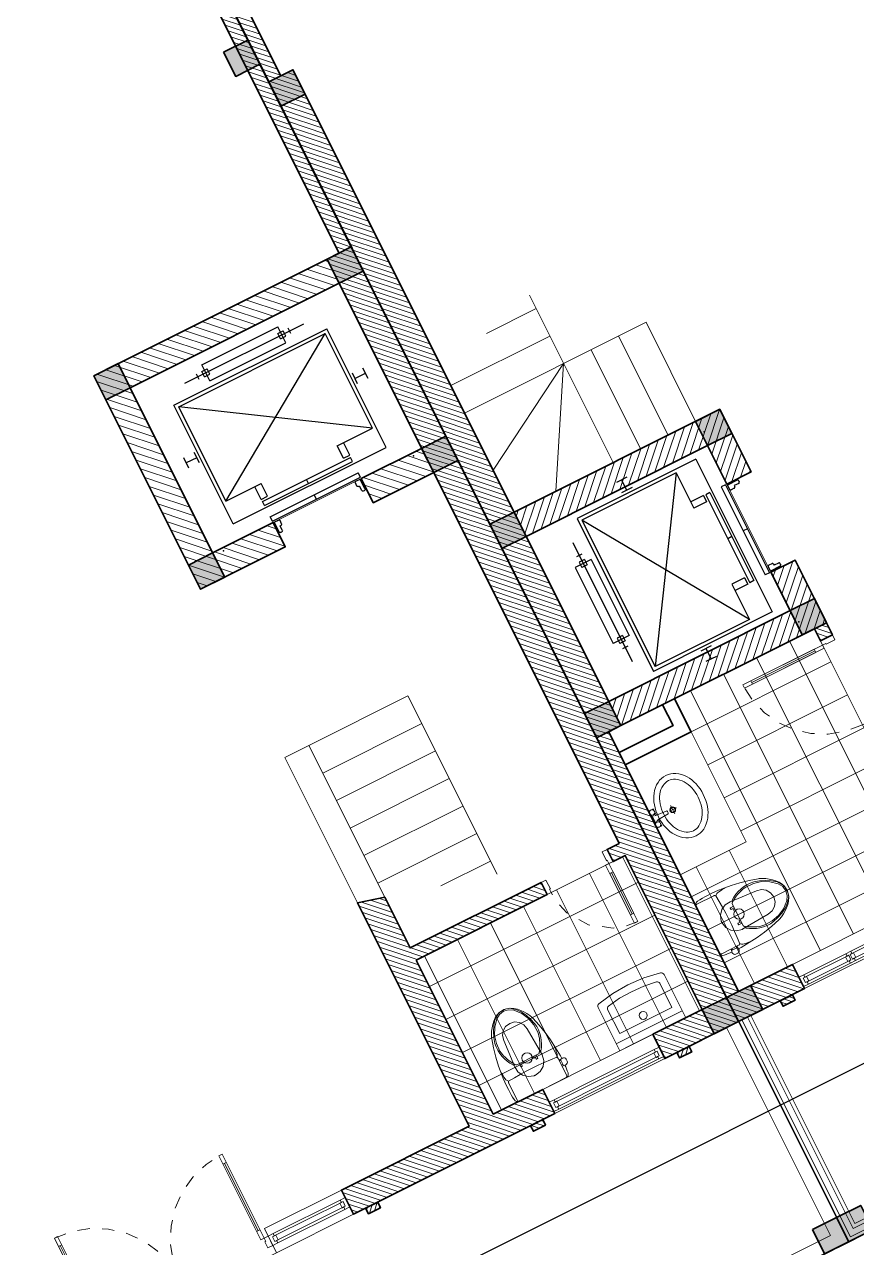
# Model space of a CAD drawing. Header units: millimetres. Extents: x 567980 to 569372, y 2065777 to 2066674.
# Drawn here: x 568838.98 to 568845.75, y 2066410.04 to 2066419.98 of the extents above; entities that cross this region are included whole.
import ezdxf
from ezdxf.xclip import XClip

# ---------------------------------------------------------------- set-up
doc = ezdxf.new("R2010")
doc.units = ezdxf.units.MM
for name, pattern in [('CENTER', [3, 1.5, -0.5, 0.5, -0.5]), ('HIDDEN', [0.75, 0.5, -0.25]), ('HIDDEN2', [0.1875, 0.125, -0.0625])]:
    doc.linetypes.add(name, pattern=pattern)
for name, color, linetype, lineweight in [('A-COT VACH', 2, 'Continuous', 35), ('A-CUA', 25, 'Continuous', 5), ('A-HATCH', 251, 'Continuous', 5), ('A-NET THAY', 125, 'Continuous', 18), ('A-NOI THAT', 44, 'Continuous', 9), ('A-TUONG', 255, 'Continuous', 35), ('boDnv', 54, 'Continuous', 25), ('E-NoiThat', 32, 'Continuous', 9)]:
    doc.layers.add(name, color=color, linetype=linetype, lineweight=lineweight)
for name, color, linetype in [('A-NOITHAT', 252, 'Continuous'), ('ChiaLo', 128, 'CENTER'), ('LoLK', 6, 'Continuous'), ('QH', 7, 'Continuous')]:
    doc.layers.add(name, color=color, linetype=linetype)
pattern_1 = [(45, (-145477.4602014114, 881909.9999995918), (-39.7747564417433, 39.7747564417433), [])]
pattern_2 = [(45, (-120.698911792133, 437.4999999997672), (-0.02651650429449553, 0.02651650429449554), [])]
pattern_3 = [(45, (0, 0), (-39.7747564417433, 39.7747564417433), [])]

# ---------------------------------------------------------------- blocks, each defined once
blk = doc.blocks.new('NEN')
at = {"layer": 'ChiaLo', "ltscale": 5}
for points in [[(148.2021800387884, 38.38557085953653), (140.1258100486593, 54.53354280511849)], [(138.3640619894722, 33.46505937725306), (172.7974751620786, 50.68684956524521)]]:
    blk.add_lwpolyline(points, dxfattribs=at)
at = {"layer": 'LoLK'}
for points in [[(148.3875859034015, 58.13472815114073), (140.1258100486593, 54.53354280558415), (148.2021800386719, 38.3855708593037), (156.251549351844, 42.41144389007241)], [(140.1258100490086, 54.53354280558415), (134.6115844669985, 52.12997380131856), (132.2646801322699, 45.66022220836021), (138.3640619895887, 33.46505937702022), (148.2021800384391, 38.38557085907087)], [(158.9354647058062, 37.04519768198952), (156.2515493519604, 42.41144389007241), (148.2021800386719, 38.3855708593037), (138.3640619895887, 33.46505937748589), (141.0479773436673, 28.09881316870451)]]:
    blk.add_lwpolyline(points, close=True, dxfattribs=at)
blk = doc.blocks.new('NEN NO1')
at = {"layer": 'LoLK'}
for points in [[(-103.2156162899919, 20), (-103.6904596004169, 11), (-85.63541182433255, 10.99999999883585), (-85.63541182363406, 19.99999999883585)], [(-79.63541182433255, 19.99999999906868), (-85.63541182363406, 19.99999999906868), (-85.63541182433255, 10.99999999883585), (-85.63541182503104, -4.656612873077393e-10), (-79.63541182479821, -6.984919309616089e-10)], [(-103.6904596001841, 11.00000000023283), (-104.0073882085271, 4.993055354105309), (-99.27082364517264, -2.328306436538696e-10), (-85.63541182456538, -6.984919309616089e-10), (-85.63541182433255, 10.99999999860302)]]:
    blk.add_lwpolyline(points, close=True, dxfattribs=at)
blk = doc.blocks.new('AP11B2')
at = {"layer": 'A-NOITHAT'}
for p, q in [((359.9999999990687, 1491.603832304019), (-360.0000000009313, 1491.603832304019)), ((-360.0000000009313, 1341.603832304019), (-360.0000000009313, 1491.603832304019)), ((359.9999999990687, 1341.603832304019), (359.9999999990687, 1491.603832304019)), ((557.9627270745113, 1416.603832304019), (-568.2546845125034, 1416.603832304019)), ((-435.0000000009313, 1391.603832304027), (-435.0000000009313, 1441.603832304019)), ((-385.0000000009313, 1391.603832304027), (-385.0000000009313, 1441.603832304019)), ((-335.0000000009313, 1441.603832304019), (-385.0000000009313, 1441.603832304019)), ((-335.0000000009313, 1391.603832304027), (-385.0000000009313, 1391.603832304027)), ((-335.0000000009313, 1391.603832304027), (-335.0000000009313, 1441.603832304019)), ((384.9999999990687, 1441.603832304019), (334.9999999990687, 1441.603832304019)), ((334.9999999990687, 1391.603832304027), (334.9999999990687, 1441.603832304019)), ((384.9999999990687, 1391.603832304027), (334.9999999990687, 1391.603832304027)), ((384.9999999990687, 1391.603832304027), (384.9999999990687, 1441.603832304019)), ((434.9999999990687, 1391.603832304027), (434.9999999990687, 1441.603832304019)), ((-725.0000000009313, 166.1255714344661), (-725.0000000009313, 1291.603832304019)), ((724.9999999990687, 1291.603832304019), (-725.0000000009313, 1291.603832304019)), ((-695.0000000009313, 366.1255714344516), (-695.0000000009313, 1261.603832304019)), ((694.9999999990687, 1261.603832304019), (-695.0000000009313, 1261.603832304019)), ((694.9999999990687, 366.1255714344516), (-695.0000000009313, 1261.603832304019)), ((-695.0000000009313, 366.1255714344516), (694.9999999990687, 1261.603832304019)), ((359.9999999990687, 1341.603832304019), (-360.0000000009313, 1341.603832304019)), ((694.9999999990687, 366.1255714344516), (694.9999999990687, 1261.603832304019)), ((724.9999999990687, 166.1255714344588), (724.9999999990687, 1291.603832304019)), ((-850.0000000009313, 757.1255714344661), (-850.0000000009313, 857.1255714344661)), ((-750.0000000009313, 757.1255714344661), (-750.0000000009313, 857.1255714344661)), ((749.9999999990687, 757.1255714344661), (749.9999999990687, 857.1255714344661)), ((849.9999999990687, 757.1255714344661), (849.9999999990687, 857.1255714344661)), ((-750.0000000009313, 807.1255714344588), (-850.0000000009313, 807.1255714344588)), ((749.9999999990687, 807.1255714344588), (849.9999999990687, 807.1255714344516)), ((-360.0000000009313, 366.1255714344516), (-695.0000000009313, 366.1255714344516)), ((-420.0000000009313, 246.1255714344588), (-420.0000000009313, 366.1255714344516)), ((-360.0000000009313, 246.1255714344588), (-360.0000000009313, 366.1255714344516)), ((694.9999999990687, 366.1255714344516), (359.9999999990687, 366.1255714344516)), ((359.9999999990687, 246.1255714344516), (359.9999999990687, 366.1255714344516)), ((419.9999999990687, 246.1255714344516), (419.9999999990687, 366.1255714344516)), ((-360.0000000009313, 246.1255714344588), (-420.0000000009313, 246.1255714344588)), ((417.3913043467328, 226.1255714344588), (-417.3913043485954, 226.1255714344661)), ((-417.3913043485954, 186.1255714344588), (-417.3913043485954, 226.1255714344661)), ((-9.313225746154785e-10, 186.1255714344516), (-9.313225746154785e-10, 226.1255714344661)), ((419.9999999990687, 246.1255714344516), (359.9999999990687, 246.1255714344516)), ((417.3913043467328, 186.1255714344516), (417.3913043467328, 226.1255714344588)), ((724.9999999990687, 166.1255714344588), (-725.0000000009313, 166.1255714344661)), ((417.3913043467328, 186.1255714344516), (-417.3913043485954, 186.1255714344588)), ((417.3913043467328, 79.48334088382398), (-417.3913043485954, 79.48334088382398)), ((-417.3913043485954, 39.48334088382398), (-417.3913043485954, 79.48334088382398)), ((417.3913043467328, 39.48334088382398), (-417.3913043485954, 39.48334088382398)), ((-407.3913043476641, -66.86999999999534), (-407.3913043476641, 25)), ((-367.3913043485954, 25), (-407.3913043476641, 25)), ((-357.3913043485954, -15), (-357.3913043485954, 15)), ((-9.313225746154785e-10, 39.48334088382398), (-9.313225746154785e-10, 79.48334088382398)), ((357.3913043467328, -15), (357.3913043467328, 15)), ((407.3913043458015, 25), (367.3913043467328, 25)), ((407.3913043458015, -66.86999999999534), (407.3913043458015, 25)), ((417.3913043467328, 39.48334088382398), (417.3913043467328, 79.48334088382398)), ((-387.3913043485954, -76.86999999999534), (-397.3913043485954, -76.86999999999534)), ((-377.3913043476641, -66.86999999999534), (-377.3913043476641, -24.99999999999272)), ((-367.3913043485954, -24.99999999999272), (-377.3913043476641, -24.99999999999272)), ((377.3913043458015, -24.99999999999272), (367.3913043467328, -24.99999999999272)), ((377.3913043458015, -66.86999999999534), (377.3913043458015, -24.99999999999272)), ((397.3913043467328, -76.86999999999534), (387.3913043467328, -76.86999999999534))]:
    blk.add_line(p, q, dxfattribs=at)
for centre, start, end in [((-367.3913043485954, 15), 0, 90), ((367.3913043467328, 15), 90, 180), ((-397.3913043485954, -66.86999999999534), 180, 270), ((-387.3913043485954, -66.86999999999534), 270, 0), ((-367.3913043485954, -15), 270, 0), ((367.3913043467328, -15), 180, 270), ((387.3913043467328, -66.86999999999534), 180, 270), ((397.3913043467328, -66.86999999999534), 270, 0)]:
    blk.add_arc(centre, 10, start, end, dxfattribs=at)
for p in [(-900.0000000009313, 0), (899.9999999990687, 0)]:
    blk.add_point(p, dxfattribs=at)
blk = doc.blocks.new('thang may')
at = {"layer": 'A-HATCH'}
h = blk.add_hatch(dxfattribs=at)
h.set_pattern_fill('ANSI31', color=256, scale=450)
h.set_pattern_definition(pattern_1)
h.paths.add_polyline_path([(0, 0), (-2119.999999761581, 0), (-2119.999999761581, 1940), (-1349.999999849126, 1940), (-1349.999999849126, 1720), (-1899.999999761581, 1720), (-1899.999999761581, 220), (7.450580596923828e-09, 220)])
h = blk.add_hatch(dxfattribs=at)
h.set_pattern_fill('ANSI31', color=256, scale=450)
h.set_pattern_definition(pattern_1)
edge = h.paths.add_edge_path()
edge.add_line((-3.588094841688871e-06, 1720), (-3.588094841688871e-06, 1940))
edge.add_line((-3.588094841688871e-06, 1940), (-549.9999998491257, 1940))
edge.add_line((-549.9999998491257, 1940), (-549.9999998491257, 1720))
edge.add_line((-549.9999998491257, 1720), (6.239861249923706e-08, 1720))
at = {"layer": 'A-NET THAY'}
blk.add_line((-1349.999999849126, 1720), (-549.9999998491257, 1720), dxfattribs=at)
at = {"layer": 'A-TUONG'}
blk.add_lwpolyline([(0, 0), (-2119.999999761581, 0), (-2119.999999761581, 1940), (-1349.999999849126, 1940), (-1349.999999849126, 1720), (-1899.999999761581, 1720), (-1899.999999761581, 220), (7.450580596923828e-09, 220)], close=True, dxfattribs=at)
blk.add_lwpolyline([(-3.588094841688871e-06, 1720), (-3.588094841688871e-06, 1940), (-549.9999998491257, 1940), (-549.9999998491257, 1720), (6.239861249923706e-08, 1720)], dxfattribs=at)
at = {"layer": 'E-NoiThat', "xscale": 0.9583333333333351, "yscale": 0.9583333333333351, "zscale": 0.9583333333333351, "rotation": 180}
blk.add_blockref('AP11B2', (-949.9999998491257, 1743.958333333372), dxfattribs=at)
blk = doc.blocks.new('A$C309909F8')
at = {"linetype": 'Continuous'}
for p, q in [((-7.236562669277191e-05, -3.658841160358861e-05), (-7.236562669277191e-05, 393.4619707841593)), ((62.49992763437331, 124.9999634115084), (62.49992763437331, 344.7913109665715)), ((537.4999276343733, 124.9999634115084), (537.4999276343733, 344.8181047009493)), ((599.9999276343733, -3.658841160358861e-05), (599.9999276343733, 393.4948346853525)), ((537.4999276343733, 124.9999634115084), (62.49992763437331, 124.9999634115084)), ((599.9999276343733, 62.49996341154838), (-7.236562669277191e-05, 62.49996341155202)), ((599.9999276343733, -3.658841160358861e-05), (-7.236562669277191e-05, -3.658841160358861e-05))]:
    blk.add_line(p, q, dxfattribs=at)
blk.add_circle((300.2081193998456, 172.2340471269417), 32.54146175324937, dxfattribs=at)
for centre, radius, start, end in [((24.99992763437331, 393.4619707841593), 24.99999999998413, 103.0639484784704, 180), ((300.0707607707009, -791.9628639850416), 1241.920704947104, 76.94289864359543, 103.0639484784704), ((574.9999276343733, 393.4948346853525), 24.99999999998413, 0, 76.94289864359543), ((84.99992763437331, 344.7913109665715), 22.49999999998573, 100.7135722661862, 180), ((300.0707607707009, -791.9628639850416), 1179.420704947143, 79.29356805382767, 100.7135722661862), ((514.9999276343733, 344.8181047009493), 22.49999999998573, 0, 79.29356805382767)]:
    blk.add_arc(centre, radius, start, end, dxfattribs=at)
blk = doc.blocks.new('xi')
for p, q in [((31751.29010672538, -119432.4544668607), (31751.29010672538, -119585.9954824876)), ((31976.6716985204, -119417.7680248041), (31762.50733762837, -119417.7680248041)), ((31976.6716985204, -119417.7680248041), (32190.83605941475, -119417.7680248041)), ((32202.04984522282, -119432.4544668617), (32202.04984522282, -119585.9954824876)), ((32233.53801796536, -119513.2454011077), (32202.04984522282, -119517.2796079209)), ((32214.87593571746, -119525.5375018017), (32202.04984522282, -119525.5375018017)), ((32214.87593571746, -119563.2165111341), (32202.04984522282, -119563.2165111341)), ((32233.53801796536, -119573.4897858715), (32202.04984522282, -119569.4555790583)), ((32214.87593571746, -119515.6362973759), (32214.87593571746, -119571.0988896061)), ((32256.41345199288, -119534.1399052292), (32256.41345199288, -119552.59528175)), ((31854.92202404278, -119683.8534197696), (31870.03221284456, -119913.9651276702)), ((31899.67036931167, -119662.6109610032), (31899.67036931167, -119690.6092520198)), ((31901.67196978905, -119660.6093605254), (31911.67308198611, -119660.6093605254)), ((31913.67123736624, -119662.6109610032), (31913.67123736624, -119690.6092520198)), ((31913.67123736624, -119677.610906749), (31926.67302773191, -119677.610906749)), ((31928.67118311438, -119679.6125072259), (31928.67118311438, -119690.6092520198)), ((32024.67221392874, -119679.6125072259), (32024.67221392874, -119690.6092520198)), ((32039.67215967688, -119677.610906749), (32026.67036931121, -119677.610906749)), ((32039.67215967688, -119662.6109610032), (32039.67215967688, -119690.6092520198)), ((32051.67142725407, -119660.6093605254), (32041.67031505701, -119660.6093605254)), ((32053.66958263653, -119662.6109610032), (32053.66958263653, -119690.6092520198)), ((32098.41792790542, -119683.8534197696), (32083.30773910365, -119913.9651276702)), ((31857.59886323565, -119699.6112865228), (31866.81449366125, -119699.6112865228)), ((31878.56571436251, -119690.6092520198), (32074.77423758336, -119690.6092520198)), ((32095.74453380748, -119699.6112865228), (32086.52890338187, -119699.6112865228))]:
    blk.add_line(p, q)
blk.add_circle((31976.67169852063, -119702.7669939883), 42.49869791666666)
for points in [[(31726.32349973635, -119541.064547156), (31726.46819374614, -119509.5384783642), (31728.40778250524, -119478.0434154281), (31732.13193072469, -119446.7378327483)], [(31732.13193072469, -119446.7378327483), (31733.36872000524, -119430.7388093108), (31746.46697304302, -119418.2434479827), (31762.50733762883, -119417.7680248031)], [(31751.29010672585, -119432.4544668617), (31751.29010672585, -119424.344712087), (31757.86679400594, -119417.7680248031), (31765.97999387697, -119417.7680248031)], [(32187.36340316475, -119417.7680248031), (32195.47315793947, -119417.7680248031), (32202.04984522329, -119424.344712087), (32202.04984522329, -119432.4544668617)], [(32190.83605941475, -119417.7680248031), (32206.87642400057, -119418.2434479827), (32219.97467703835, -119430.7388093108), (32221.20802122072, -119446.7378327483)], [(32221.20802122072, -119446.7378327483), (32223.87452512883, -119469.130953406), (32225.62463363537, -119491.6205367418), (32226.45834674218, -119514.1514612185)], [(31732.31796588466, -119672.5741771506), (31726.71968571746, -119628.9764937731), (31724.71464014516, -119584.9895146051), (31726.32349973635, -119541.064547156)], [(32227.55388710738, -119572.7249746742), (32227.45742443294, -119606.1113950284), (32225.27667898961, -119639.4599193344), (32221.02543115892, -119672.5741771506)], [(31789.96130355724, -119970.9194462458), (31759.1862655794, -119874.0571415583), (31739.83860932753, -119773.9288863512), (31732.31796588466, -119672.5741771506)], [(31735.49778901503, -119708.6581072705), (31735.09471284502, -119679.4747034097), (31738.06783025057, -119650.3395308824), (31744.35512951107, -119621.8382559242)], [(31744.35168441475, -119621.8348108279), (31747.29379596093, -119613.8387442054), (31752.0376924453, -119606.6281593526), (31758.21474865169, -119600.7577166455)], [(31758.21474865169, -119600.7611617418), (31753.94283024871, -119597.023233139), (31751.43135564119, -119591.6695547523), (31751.29010672585, -119585.9954824867)], [(31976.67169852086, -119610.5934642563), (31903.75969765426, -119609.8906647796), (31830.89592812301, -119606.6109338785), (31758.21474865169, -119600.7611617418)], [(31899.67036931121, -119662.6109610023), (31899.67036931121, -119661.5050853537), (31900.56609413677, -119660.6093605245), (31901.67196978905, -119660.6093605245)], [(31911.67308198565, -119660.6093605245), (31912.77551254162, -119660.6093605245), (31913.67123736531, -119661.5050853537), (31913.67123736531, -119662.6109610023)], [(31926.67302773238, -119677.6109067472), (31927.77545828649, -119677.6109067472), (31928.67118311391, -119678.5066315765), (31928.67118311391, -119679.612507225)], [(32195.1286483919, -119600.7611617418), (32122.44746892058, -119606.6109338785), (32049.58369938933, -119609.8906647796), (31976.67169852086, -119610.5934642563)], [(32024.67221392781, -119679.612507225), (32024.67221392781, -119678.5066315765), (32025.56449366079, -119677.6109067472), (32026.67036931121, -119677.6109067472)], [(32039.67215967641, -119662.6109610023), (32039.67215967641, -119661.5050853537), (32040.56443940752, -119660.6093605245), (32041.67031505794, -119660.6093605245)], [(32051.67142725454, -119660.6093605245), (32052.77385780864, -119660.6093605245), (32053.66958263607, -119661.5050853537), (32053.66958263607, -119662.6109610023)], [(32221.02543115892, -119672.5741771506), (32213.50134261974, -119773.9288863512), (32194.15713146419, -119874.0571415583), (32163.37864839003, -119970.9194462458)], [(32202.04984522329, -119585.9954824867), (32201.91204140239, -119591.6695547523), (32199.40056679488, -119597.023233139), (32195.1286483919, -119600.7611617418)], [(32195.1286483919, -119600.7577166455), (32201.30570459829, -119606.6281593526), (32206.04960108266, -119613.8387442054), (32208.99171262883, -119621.8348108279)], [(32208.98826753066, -119621.8382559242), (32215.27556679302, -119650.3395308824), (32218.24523910225, -119679.4747034097), (32217.84216293224, -119708.6581072705)], [(31801.25777165496, -119805.3929434242), (31810.30803749614, -119768.5304217236), (31826.76181353905, -119733.8968768017), (31849.61313189843, -119703.5903718108)], [(31819.54778359176, -119787.936644596), (31831.71241575197, -119754.3814145634), (31848.93789318294, -119722.8829065347), (31870.6247692676, -119694.533215777)], [(31849.61313189843, -119703.5903718108), (31851.50448931844, -119701.0857873904), (31854.46038124801, -119699.6112865219), (31857.59886323565, -119699.6112865219)], [(31870.6247692676, -119694.533215777), (31872.51612668947, -119692.0630823122), (31875.45479314119, -119690.6092520179), (31878.56571436205, -119690.6092520179)], [(32074.77423758336, -119690.6092520179), (32077.88860390239, -119690.6092520179), (32080.82382525966, -119692.0630823122), (32082.71518267968, -119694.533215777)], [(32082.71518267968, -119694.533215777), (32104.40550386065, -119722.8829065347), (32121.63098128975, -119754.3814145634), (32133.79216835738, -119787.936644596)], [(32095.74453380794, -119699.6112865219), (32098.88301579558, -119699.6112865219), (32101.83890772329, -119701.0857873904), (32103.72682005071, -119703.5903718108)], [(32103.72682005071, -119703.5903718108), (32126.58158350454, -119733.8968768017), (32143.03191444927, -119768.5304217236), (32152.08562538863, -119805.3929434242)], [(31796.58966727272, -119926.1366500231), (31788.71417898961, -119886.0736346142), (31790.31270329744, -119844.7255985895), (31801.25777165496, -119805.3929434242)], [(31898.86766206377, -120097.295883962), (31830.53419309572, -120034.5124638239), (31795.72150320836, -119943.2381040165), (31804.89579248891, -119850.8923195088)], [(31804.89579248891, -119850.8923195088), (31807.03519678579, -119829.3639178174), (31811.96168333196, -119808.2006962458), (31819.54778359176, -119787.936644596)], [(32148.44415945836, -119850.8923195088), (32157.62189383522, -119943.2381040165), (32122.80920394787, -120034.5124638239), (32054.47573497982, -120097.295883962)], [(32133.79216835738, -119787.936644596), (32141.38171371163, -119808.2006962458), (32146.3082002578, -119829.3639178174), (32148.44415945836, -119850.8923195088)], [(32152.08562538863, -119805.3929434242), (32163.02724865169, -119844.7255985895), (32164.62577295766, -119886.0736346142), (32156.75372977086, -119926.1366500231)], [(31802.53245698565, -120001.4739981117), (31797.50606267058, -119991.655475975), (31793.30304617897, -119981.4338776702), (31789.96130355724, -119970.9194462458)], [(31882.28641748705, -120097.5852719815), (31838.75419092641, -120049.2299117418), (31809.13670503066, -119989.9811595688), (31796.58966727272, -119926.1366500231)], [(31976.67169852086, -120017.7658546651), (31918.87677664772, -120017.7658546651), (31871.58939600267, -119971.739378971), (31870.03221284502, -119913.9651276702)], [(32083.30773910412, -119913.9651276702), (32081.75055594274, -119971.739378971), (32034.46662039586, -120017.7658546651), (31976.67169852086, -120017.7658546651)], [(32156.75372977086, -119926.1366500231), (32144.20669201107, -119989.9811595688), (32114.58920611531, -120049.2299117418), (32071.05353445836, -120097.5852719815)], [(32163.37864839003, -119970.9194462458), (32160.04035086461, -119981.4338776702), (32155.83388927669, -119991.655475975), (32150.80749496163, -120001.4739981117)], [(31868.08917898961, -120091.2566315765), (31841.64462603905, -120064.9671079228), (31819.52022282683, -120034.6674931208), (31802.53245698565, -120001.4739981117)], [(32150.80749496163, -120001.4739981117), (32133.81972912044, -120034.6674931208), (32111.69532590822, -120064.9671079228), (32085.25077295766, -120091.2566315765)], [(31976.67169852086, -120137.7688657353), (31935.64061128066, -120137.7688657353), (31896.39752860085, -120120.9602448577), (31868.08917898961, -120091.2566315765)], [(32054.47573497982, -120097.295883962), (32010.47842052669, -120137.7171893017), (31942.86153142244, -120137.7171893017), (31898.86766206377, -120097.295883962)], [(32085.25077295766, -120091.2566315765), (32056.94242334829, -120120.9602448577), (32017.70278576107, -120137.7688657353), (31976.67169852086, -120137.7688657353)]]:
    blk.add_open_spline(points, degree=3)
for points in [[(31854.92202404232, -119683.8534197705), (31847.42205116988, -119616.6154911676), (31895.84631332287, -119556.0231517563), (31963.08768702016, -119548.5231788838), (31967.59731701107, -119548.0201949449), (31972.13106267058, -119547.7687029736), (31976.67169852086, -119547.7687029736)], [(31976.67169852086, -119547.7687029736), (32044.32648367897, -119547.7687029736), (32099.17584891335, -119602.6146231117), (32099.17584891335, -119670.2728533642), (32099.17584891335, -119674.8100441219), (32098.92091184758, -119679.3437897796), (32098.41792790496, -119683.8534197705)], [(32233.53801796489, -119513.2454011077), (32245.36158567385, -119512.4599193344), (32255.58662907869, -119521.4068323122), (32256.37211084642, -119533.2304000231), (32256.39278142058, -119533.5335684242), (32256.40656180397, -119533.836736829), (32256.41345199288, -119534.1399052301)], [(32256.41345199288, -119552.5952817509), (32256.12750906774, -119564.4429651285), (32246.29520654955, -119573.8170699449), (32234.44752317385, -119573.5311270179), (32234.14435477086, -119573.524236829), (32233.84118636974, -119573.5104564475), (32233.53801796489, -119573.4897858696)], [(32071.05353445836, -120097.5852719815), (32024.12444374614, -120149.7130117835), (31943.82271306307, -120153.9263635622), (31891.69497326107, -120106.9938277574), (31888.39801688024, -120104.0241554463), (31885.25608979628, -120100.8856734606), (31882.28641748705, -120097.5852719815)]]:
    blk.add_open_spline(points, degree=3, knots=[0, 0, 0, 0, 1, 1, 1, 2, 2, 2, 2])
blk = doc.blocks.new('cum tm 2')
at = {"layer": 'A-HATCH'}
h = blk.add_hatch(dxfattribs=at)
h.set_pattern_fill('ANSI31', color=256, scale=450)
h.set_pattern_definition(pattern_3)
h.paths.add_polyline_path([(0, 0), (-1.30385160446167e-08, -220), (-1650.000000209548, -219.9999999112915), (-1650.000000209548, -569.9999999154825), (-1870.000000210479, -569.9999999153661), (-1870.000000209548, 1.01746991276741e-07)])
h = blk.add_hatch(dxfattribs=at)
h.set_pattern_fill('ANSI31', color=256, scale=450)
h.set_pattern_definition(pattern_3)
edge = h.paths.add_edge_path()
edge.add_line((-1.080334186553955e-07, -1939.99999991979), (-1870.00000021141, -1939.99999991979))
edge.add_line((-1870.00000021141, -1939.99999991979), (-1870.000000210479, -1369.999999915366))
edge.add_line((-1870.000000210479, -1369.999999915366), (-1650.00000021141, -1369.999999915482))
edge.add_line((-1650.00000021141, -1369.999999915482), (-1650.00000021141, -1719.99999991979))
edge.add_line((-1650.00000021141, -1719.99999991979), (-3.57162207365036e-06, -1719.99999991979))
edge.add_line((-3.57162207365036e-06, -1719.99999991979), (-3.57162207365036e-06, -1939.99999991979))
at = {"layer": 'A-NET THAY'}
blk.add_line((-1650.00000021141, -1369.999999915482), (-1650.000000209548, -569.9999999154825), dxfattribs=at)
at = {"layer": 'A-TUONG'}
for points in [[(0, 0), (-1.30385160446167e-08, -220), (-1650.000000209548, -219.9999999112915), (-1650.000000209548, -569.9999999154825), (-1870.000000210479, -569.9999999153661), (-1870.000000209548, 1.01746991276741e-07), (0, 0)], [(-1.080334186553955e-07, -1939.99999991979), (-1870.00000021141, -1939.99999991979), (-1870.000000210479, -1369.999999915366), (-1650.00000021141, -1369.999999915482), (-1650.00000021141, -1719.99999991979), (-3.57162207365036e-06, -1719.99999991979), (-3.57162207365036e-06, -1939.99999991979)]]:
    blk.add_lwpolyline(points, dxfattribs=at)
at = {"layer": 'E-NoiThat', "xscale": 0.9583333333333354, "yscale": 0.9583333333333354, "zscale": 0.9583333333333354, "rotation": 270}
blk.add_blockref('AP11B2', (-1673.958333543502, -969.9999999154825), dxfattribs=at)
blk = doc.blocks.new('A$C78CE4EF6')
at = {"linetype": 'Continuous'}
for points in [[(40.00001144676571, 214.9999918006361, 0.1363991132505848), (60.47148754901355, 141.3535817116499, 0.1069699270968617), (119.2827109044301, 78.90109946765006, 0.08139384153877101), (196.0569786809392, 42.77061201166362, 0.06946845348571176), (290.0000114467657, 29.65516421385109, 0.06946845348582315), (383.9430442127159, 42.77061201166362, 0.08139384153865274), (460.717311989094, 78.90109946765006, 0.1069699270966787), (519.5285353444597, 141.3535817116499, 0.1363991132507756), (540.0000114467584, 214.9999918006361, 0.136399113250898), (519.5285353444197, 288.6464018886909, 0.1069699270965477), (460.717311989094, 351.0988841326907, 0.081393841538581), (383.9430442128105, 387.2293715886772, 0.06946845348590198), (290.0000114467657, 400.3448193864897, 0.06946845348571208), (196.0569786809392, 387.2293715886772, 0.08139384153878577), (119.2827109044083, 351.0988841326907, 0.1069699270968064), (60.47148754902082, 288.6464018886909, 0.1363991132506328)], [(83.10345972262803, 214.9999918006361, 0.1363991132507175), (97.39172963549572, 163.5977489817888, 0.106969927096764), (143.7020567185173, 114.420147924684, 0.08139384153869705), (207.862280761703, 84.2259144000709, 0.069468453485774), (290.0000114467657, 72.75861249025911, 0.0694684534857822), (372.1377421318139, 84.2259144000709, 0.08139384153872668), (436.2979661750142, 114.420147924684, 0.1069699270967358), (482.608293258043, 163.5977489817888, 0.1363991132506399), (496.8965631709034, 214.9999918006361, 0.1363991132505748), (482.6082932580539, 266.402234618552, 0.1069699270967331), (436.2979661750142, 315.5798356756568, 0.08139384153872804), (372.1377421318284, 345.7740692012012, 0.06946845348580341), (290.0000114467657, 357.2413711100817, 0.069468453485774), (207.862280761703, 345.7740692012012, 0.08139384153869675), (143.7020567185173, 315.5798356756568, 0.1069699270967864), (97.39172963548117, 266.402234618552, 0.136399113250665)]]:
    blk.add_lwpolyline(points, format="xyb", close=True, dxfattribs=at)
for points in [[(272.9099743980005, 407.8112652199343), (220.4894274834332, 407.8112652199343), (220.4894274834332, 427.8112652199343), (220.4894274834332, 447.8112652199343), (290.4894274834332, 447.8112652199343), (360.4894274834369, 447.8112652199343), (360.4894274834369, 427.8112652199343), (360.4894274834369, 407.8112652199343), (308.0688805688878, 407.8112652199343)], [(323.1689194077262, 437.8112652199343), (257.8099355591366, 437.8112652199343)], [(260.4894274834369, 427.8112652199343), (270.9464681772697, 427.8112652199343)], [(320.4894274834332, 427.8112652199343), (310.0323867896368, 427.8112652199343)], [(255.1775905467402, 282.0678791264072), (290.4219218232029, 282.0678791264072), (325.6662530996437, 282.0678791264072)], [(290.421921823181, 250.5265355221927), (290.421921823181, 308.2396163186058)]]:
    blk.add_lwpolyline(points, dxfattribs=at)
blk.add_lwpolyline([(257.8099355591148, 417.8112652199343), (267.3950596470422, 417.8112652199343, -0.3858324810878963), (272.3711364652881, 413.2997931092978), (278.5927070506659, 325.8220949321985, 0.2703142702328672), (302.3861479161969, 325.8220949321985), (308.6077185015747, 413.2997931092978, -0.3858324810877332), (313.5837953198497, 417.8112652199343), (323.1689194077262, 417.8112652199343)], format="xyb", dxfattribs=at)
for centre, radius in [((240.4894274834332, 427.8112652199343), 20), ((340.4894274834332, 427.8112652199343), 20), ((290.4219218232029, 282.0678791264072), 21.55172413793103), ((290.4219218232029, 282.0678791264072), 17.24137931034483)]:
    blk.add_circle(centre, radius, dxfattribs=at)
blk = doc.blocks.new('*U370')
at = {"layer": 'A-CUA', "color": 32}
for points in [[(60, -40.0000000000291), (45.00000000005821, -40), (45.00000000005821, -18.40746915910089), (0, -18.40746915910089), (0, -40), (0, -40), (0, -81.59253080412093), (0, -81.59253080412093), (0, -103.1850616265758), (45.00000000005821, -103.1850616265758), (45.00000000005821, -81.59253080412093), (60, -81.59253080412093)], [(30, -81.59253080415003), (59.99999999994179, -81.59253080415003), (60, -40.0000000000291), (29.99999999994179, -40.0000000000291)], [(442.5000000000866, -81.59253080415003), (412.5000000001448, -81.59253080415003), (412.5000000000866, -40.0000000000291), (442.5000000001448, -40.0000000000291)], [(472.5000000000571, -81.59253080415003), (457.500000000028, -81.59253080415003), (457.4999999999698, -40.0000000000291), (472.5000000000862, -40.0000000000291), (472.5000000000862, -18.40746915910089), (427.5000000000284, -18.40746915910089), (427.4999999999993, -40.0000000000291), (442.5000000001448, -40.0000000000291), (442.5000000000866, -81.59253080415003), (427.5000000000284, -81.59253080415003), (427.5000000000284, -103.1850616265758), (472.5000000000862, -103.1850616265758)], [(457.500000000028, -81.59253080415003), (487.4999999999698, -81.59253080415003), (487.500000000028, -40.0000000000291), (457.4999999999698, -40.0000000000291)], [(840.0000000001146, -40.0000000000291), (855.0000000000564, -40), (855.0000000000564, -18.40746915910089), (900.0000000001146, -18.40746915910089), (900.0000000001146, -40), (900.0000000001146, -40), (900.0000000001146, -81.59253080412093), (900.0000000001146, -81.59253080412093), (900.0000000001146, -103.1850616265758), (855.0000000000564, -103.1850616265758), (855.0000000000564, -81.59253080412093), (840.0000000001146, -81.59253080412093)], [(870.0000000001146, -81.59253080415003), (840.0000000001728, -81.59253080415003), (840.0000000001146, -40.0000000000291), (870.0000000001728, -40.0000000000291)]]:
    blk.add_lwpolyline(points, close=True, dxfattribs=at)
at = {"layer": 'A-CUA', "color": 37, "lineweight": -2}
for points in [[(45.00000000005821, -18.40746915910089), (427.5000000000284, -18.40746915910089), (427.5000000000284, -40), (45.00000000005821, -40)], [(45.00000000005821, -81.59253080412093), (427.5000000000284, -81.59253080412093), (427.5000000000284, -103.1850616265758), (45.00000000005821, -103.1850616265758)], [(855.0000000000564, -18.40746915910089), (472.5000000000862, -18.40746915910089), (472.5000000000862, -40), (855.0000000000564, -40)], [(855.0000000000564, -81.59253080412093), (472.5000000000862, -81.59253080412093), (472.5000000000862, -103.1850616265758), (855.0000000000564, -103.1850616265758)]]:
    blk.add_lwpolyline(points, close=True, dxfattribs=at)
blk = doc.blocks.new('*U377')
blk.add_line((-100.0000000000023, 69.99999999999682), (-866.6666666579814, 69.99999999997185))
for points in [[(146.6666666697758, 1066.666666657984), (146.6666666697779, 1006.666666657984), (39.99999999996746, 1006.66666665798), (39.99999999996713, 1016.66666665798), (-3.287385099311629e-11, 1016.666666657979), (-3.455376451328205e-11, 1066.666666657979)], [(-1.651491810735364e-12, 50), (-966.6666666579814, 49.99999999996844), (-966.6666666579824, 89.99999999996844), (-2.984053943095819e-12, 90)], [(-100.0000000000017, 49.99999999999693), (-100.000000000003, 89.99999999999682), (-866.6666666579824, 89.99999999997185), (-866.6666666579812, 49.99999999997185)], [(146.6666666698102, 4.774847184307873e-12), (146.6666666698083, 60.000000000005), (39.999999999998, 60.00000000000148), (39.99999999999832, 50.00000000000148), (-1.651491810735364e-12, 50), (0, 0)]]:
    blk.add_lwpolyline(points, close=True)
at = {"linetype": 'HIDDEN'}
blk.add_arc((-1.651491810735364e-12, 50), 966.6666666579797, 90.00000000000216, 180, dxfattribs=at)
blk = doc.blocks.new('cot 220')
at = {"layer": 'A-COT VACH'}
h = blk.add_hatch(color=256, dxfattribs=at)
h.dxf.hatch_style = 1
h.paths.add_polyline_path([(110.0000037951395, 109.9999999980937), (-109.9999962048605, 109.9999999980937), (-109.9999962048605, -110.0000000019063), (110.0000037951395, -110.0000000019063)])
blk.add_lwpolyline([(-109.9999962048605, -110.0000000019063), (110.0000037951395, -110.0000000019063), (110.0000037951395, 109.9999999980937), (-109.9999962048605, 109.9999999980937)], close=True, dxfattribs=at)
blk = doc.blocks.new('*U367')
at = {"layer": 'A-CUA', "color": 32}
for points in [[(60, -40.0000000000291), (45.00000000005821, -40), (45.00000000005821, -18.40746915910089), (0, -18.40746915910089), (0, -40), (0, -40), (0, -81.59253080412093), (0, -81.59253080412093), (0, -103.1850616265759), (45.00000000005821, -103.1850616265759), (45.00000000005821, -81.59253080412093), (60, -81.59253080412093)], [(30, -81.59253080415003), (59.99999999994179, -81.59253080415003), (60, -40.0000000000291), (29.99999999994179, -40.0000000000291)], [(940.0000000001146, -40.0000000000291), (955.0000000000564, -40), (955.0000000000564, -18.40746915910089), (1000.000000000115, -18.40746915910089), (1000.000000000115, -40), (1000.000000000115, -40), (1000.000000000115, -81.59253080412093), (1000.000000000115, -81.59253080412093), (1000.000000000115, -103.1850616265759), (955.0000000000564, -103.1850616265759), (955.0000000000564, -81.59253080412093), (940.0000000001146, -81.59253080412093)], [(970.0000000001146, -81.59253080415003), (940.0000000001728, -81.59253080415003), (940.0000000001146, -40.0000000000291), (970.0000000001728, -40.0000000000291)]]:
    blk.add_lwpolyline(points, close=True, dxfattribs=at)
at = {"layer": 'A-CUA', "color": 37, "lineweight": -2}
for points in [[(45.00000000005821, -18.40746915910089), (955.0000000000564, -18.40746915910089), (955.0000000000564, -40), (45.00000000005821, -40)], [(45.00000000005821, -81.59253080412093), (955.0000000000564, -81.59253080412093), (955.0000000000564, -103.1850616265759), (45.00000000005821, -103.1850616265759)]]:
    blk.add_lwpolyline(points, close=True, dxfattribs=at)
blk = doc.blocks.new('*U376')
blk.add_line((-69.99999999999731, 100.0000000000019), (-69.99999999998418, 600.0000000000066))
for points in [[(-50, 1.340483279932414e-12), (-49.99999999998128, 700.0000000000067), (-89.99999999998128, 700.0000000000075), (-90, 2.435607271422668e-12)], [(-49.99999999999755, 100.0000000000014), (-89.99999999999731, 100.0000000000025), (-89.99999999998418, 600.0000000000075), (-49.99999999998418, 600.0000000000065)], [(-800.0000000000086, -146.6666666697893), (-740.0000000000085, -146.666666669791), (-740.0000000000057, -39.99999999998062), (-750.0000000000057, -39.99999999998035), (-750.0000000000048, 1.965508563986626e-11), (-800.0000000000048, 2.102399062922908e-11)], [(-3.825976572676969e-12, -146.6666666698102), (-60.00000000000406, -146.6666666698086), (-60.00000000000121, -39.99999999999836), (-50.00000000000121, -39.99999999999863), (-50, 1.340483279932414e-12), (0, 0)]]:
    blk.add_lwpolyline(points, close=True)
at = {"linetype": 'HIDDEN'}
blk.add_arc((-50, 1.340483279932414e-12), 700.0000000000052, 89.99999999999861, 179.9999999999986, dxfattribs=at)
blk = doc.blocks.new('phào cửa')
at = {"layer": 'A-HATCH'}
h = blk.add_hatch(dxfattribs=at)
h.set_pattern_fill('ANSI31', color=256, scale=250)
h.set_pattern_definition([(45, (-237697.4602021521, 7620.008552273051), (-22.09708691207961, 22.09708691207961), [])])
h.paths.add_polyline_path([(3.222521627321839e-08, 0), (3.222521627321839e-08, 110), (-49.99999996777478, 110), (-49.99999996778206, 5.820766091346741e-11)])
at = {"layer": 'A-TUONG'}
blk.add_lwpolyline([(3.222521627321839e-08, 0), (3.222521627321839e-08, 110), (-49.99999996777478, 110), (-49.99999996778206, 5.820766091346741e-11)], close=True, dxfattribs=at)
blk = doc.blocks.new('*U400')
at = {"layer": 'A-CUA', "color": 32}
for points in [[(60, -40.0000000000291), (45.00000000005821, -40), (45.00000000005821, -18.40746915910089), (0, -18.40746915910089), (0, -40), (0, -40), (0, -81.59253080412093), (0, -81.59253080412093), (0, -103.1850616265759), (45.00000000005821, -103.1850616265759), (45.00000000005821, -81.59253080412093), (60, -81.59253080412093)], [(30, -81.59253080415003), (59.99999999994179, -81.59253080415003), (60, -40.0000000000291), (29.99999999994179, -40.0000000000291)], [(639.9999976540549, -40.0000000000291), (654.9999976539967, -40), (654.9999976539967, -18.40746915910089), (699.9999976540549, -18.40746915910089), (699.9999976540549, -40), (699.9999976540549, -40), (699.9999976540549, -81.59253080412093), (699.9999976540549, -81.59253080412093), (699.9999976540549, -103.1850616265759), (654.9999976539967, -103.1850616265759), (654.9999976539967, -81.59253080412093), (639.9999976540549, -81.59253080412093)], [(669.9999976540549, -81.59253080415003), (639.9999976541131, -81.59253080415003), (639.9999976540549, -40.0000000000291), (669.9999976541131, -40.0000000000291)]]:
    blk.add_lwpolyline(points, close=True, dxfattribs=at)
at = {"layer": 'A-CUA', "color": 37, "lineweight": -2}
for points in [[(45.00000000005821, -18.40746915910089), (654.9999976539967, -18.40746915910089), (654.9999976539967, -40), (45.00000000005821, -40)], [(45.00000000005821, -81.59253080412093), (654.9999976539967, -81.59253080412093), (654.9999976539967, -103.1850616265759), (45.00000000005821, -103.1850616265759)]]:
    blk.add_lwpolyline(points, close=True, dxfattribs=at)
blk = doc.blocks.new('*U375')
for p, q in [((90.00000000000283, -99.99999999999753), (50.00000000000306, -99.99999999999864)), ((70.00000000000283, -99.99999999999804), (70.000000000026, -916.6666666666671)), ((2043.33333333334, -99.99999999994078), (2083.33333333334, -99.99999999993975)), ((2063.33333333334, -99.99999999994023), (2063.333333333363, -916.6666666666092)), ((90.000000000026, -916.6666666666661), (50.000000000026, -916.6666666666672)), ((2043.333333333364, -916.6666666666094), (2083.333333333363, -916.6666666666085))]:
    blk.add_line(p, q)
for points in [[(-3.275903171773614e-12, 113.0367899566194), (59.99999999999695, 113.0367899566211), (59.99999999999901, 40.00000000000166), (49.99999999999901, 40.00000000000139), (50, 1.412869821137974e-12), (0, 0)], [(50, 1.412869821137974e-12), (90, 2.52042831050403e-12), (90.00000000002882, -1016.666666666667), (50.00000000002905, -1016.666666666668)], [(2083.333333333338, 6.018300336200262e-11), (2043.333333333338, 5.910386658206697e-11), (2043.333333333367, -1016.666666666609), (2083.333333333366, -1016.666666666608)], [(2133.333333333334, 113.0367899566811), (2073.333333333334, 113.0367899566795), (2073.333333333336, 40.00000000005991), (2083.333333333336, 40.00000000006018), (2083.333333333338, 6.018300336200262e-11), (2133.333333333338, 6.156745147371019e-11)]]:
    blk.add_lwpolyline(points, close=True)
at = {"linetype": 'HIDDEN2'}
for centre, radius, start, end in [((49.99999999973099, 4.31796786878278e-10), 1016.666666667347, 270.0000392677531, 1.752157829518597e-12), ((2083.33333333498, 1.833205028855784e-09), 1016.666666668683, 180.0000000000015, 269.9999607322504)]:
    blk.add_arc(centre, radius, start, end, dxfattribs=at)
blk = doc.blocks.new('CỦA DI SAU')
at = {"layer": 'A-NET THAY'}
blk.add_line((2199.977334673575, -0.08871254039650012), (3799.977334673575, -0.08871254039650012), dxfattribs=at)
for points in [[(2199.977334673575, -0.08871254039650012), (1499.977337019518, -0.08871251711343575), (1499.977337019518, -220.0887124752039), (2199.977334673575, -220.0887124980213)], [(3799.977334673575, -0.08871254039650012), (4499.977332327631, -0.08882865867053624), (4499.977332327631, -220.088828616761), (3799.977334673575, -220.0887124980213)]]:
    blk.add_lwpolyline(points, close=True, dxfattribs=at)
at = {"layer": 'A-CUA', "xscale": -1}
blk.add_blockref('*U400', (2199.977334673575, -49.29244711709862, 1.05544992030015e-06), dxfattribs=at)
at = {"layer": 'A-CUA', "extrusion": (0, 0, -1), "xscale": -0.7500000000000002, "yscale": 0.7500000000000002, "zscale": -0.7500000000000002}
blk.add_blockref('*U375', (-2199.977334673575, -152.4775087437006), dxfattribs=at)
at = {"layer": 'A-CUA'}
blk.add_blockref('*U400', (3799.977334673575, -49.29244711708907), dxfattribs=at)
at = {"layer": 'A-TUONG', "xscale": -1, "rotation": 90}
blk.add_blockref('phào cửa', (1389.977337019576, -0.08859640870150542, 1.05544992030015e-06), dxfattribs=at)
at = {"layer": 'A-TUONG', "rotation": 270}
blk.add_blockref('phào cửa', (4609.977332327573, -0.08859640870150542, 1.05544992030015e-06), dxfattribs=at)
blk = doc.blocks.new('cum dh a3.3.1.6.7')
at = {"layer": 'A-HATCH'}
h = blk.add_hatch(dxfattribs=at)
h.set_pattern_fill('ANSI31', color=256, scale=0.3, angle=-1.272221872585407e-14)
h.set_pattern_definition([(45, (-145.6989117923658, 350.0000001161825), (-0.02651650429449553, 0.02651650429449554), [])])
h.paths.add_polyline_path([(-6.501451594987884, -0.2199998833239079), (-7.781451599672437, -0.2199998833239079), (-7.781451599905267, -3.119999762857333), (-8.001451599877328, -3.119999762857333), (-8.001451599411666, 1.166481524705887e-07), (-6.501451594987884, 1.161824911832809e-07)])
h.paths.add_polyline_path([(-2.12145159044303, -1.619999883696437), (-2.12145159044303, -0.2199998835567385), (-1.671451590489596, -0.2199998835567385), (-1.671451590489596, 1.164153218269348e-07), (-3.501451599644497, 2.328306436538696e-10), (-3.501451599644497, -0.2199999997392297), (-2.34145159041509, -0.2199998835567385), (-2.34145159041509, -2.249484081985429), (-2.121451590675861, -2.190535259665921), (-2.12145159044303, -1.729999883566052), (-0.9314515904989094, -1.729999883566052), (-0.9314515904989094, -1.619999883463606)])
h.paths.add_polyline_path([(-0.1114515908993781, -12.73984014475718), (-0.1114515904337168, -7.03999976743944), (-0.2214515907689929, -7.03999976743944), (-0.2214515907689929, -1.729999883798882), (-0.3314515906386077, -1.729999883566052), (-0.3314515904057771, -1.619999883929268), (-0.2214515907689929, -1.619999883463606), (-0.2214515907689929, -0.2199998835567385), (-0.6714515902567655, -0.2199998833239079), (-0.6714515904895961, 1.161824911832809e-07), (-0.001451590796932578, 1.161824911832809e-07), (-0.001451600110158324, -12.95984022482298), (-0.8069553985260427, -13.01192818651907), (-0.8209397434256971, -12.79281266941689)])
h = blk.add_hatch(dxfattribs=at)
h.set_pattern_fill('ANSI31', color=256, scale=0.3, angle=-1.272221872585407e-14)
h.set_pattern_definition(pattern_2)
h.paths.add_polyline_path([(5.274422766407952, -12.41014791512862), (6.778548420639709, -12.30002253316343), (6.778548401081935, -7.829999762587249), (6.998548401053995, -7.82999976282008), (6.998548414558172, -12.52002253360115), (5.288292804500088, -12.62981840665452)])
h.paths.add_polyline_path([(0.797102530952543, -12.91334325983189), (-0.001451704418286681, -12.96397020830773), (-0.001451585907489061, 1.161824911832809e-07), (0.5985484141856432, 1.164153218269348e-07), (0.5985484141856432, -0.2199998837895691), (0.1085484141949564, -0.2199998835567385), (0.1085484139621258, -2.579999767011032), (0.2185484138317406, -2.579999767011032), (0.2185484094079584, -8.539999766740948), (0.1085484095383435, -8.539999766973779), (0.1085484190843999, -12.74381046975031), (0.7834107053931803, -12.69496779493056)])
h = blk.add_hatch(dxfattribs=at)
h.set_pattern_fill('ANSI31', color=256, scale=0.3, angle=-1.272221872585407e-14)
h.set_pattern_definition(pattern_2)
h.paths.add_polyline_path([(6.998548414558172, -5.229999766917899), (6.778548414818943, -5.229999766917899), (6.778548414818943, -3.799999999580905), (6.998548415023834, -3.799999999580905)])
h.paths.add_polyline_path([(5.798571073217317, -8.867611177265644e-05), (6.998548414558172, 1.166481524705887e-07), (6.998548414558172, -2.199999999487773), (6.778548414586112, -2.199999999953434), (6.778548414586112, -0.2199998835567385), (5.798571072984487, -0.2200886758510023)])
h.paths.add_polyline_path([(1.498548414092511, 1.166481524705887e-07), (2.79857107787393, -8.890824392437935e-05), (2.79857107787393, -0.2200889084488153), (1.49854841385968, -0.2199998837895691)])
h.paths.add_polyline_path([(2.088548413710669, -2.469999766908586), (2.088548413943499, -2.579999766778201), (1.978548413841054, -2.579999767011032), (1.978548414306715, -2.469999767141417)])
h.paths.add_polyline_path([(2.08854841417633, -1.669999767094851), (2.088548413943499, -0.2199998835567385), (1.978548414073884, -0.2199998835567385), (1.978548414073884, -1.669999767094851)])
at = {"layer": 'A-HATCH', "ltscale": 100, "transparency": 33554687}
h = blk.add_hatch(dxfattribs=at)
h.set_pattern_fill('_USER', color=256, scale=0.3, angle=-1.272221872585407e-14, double=1, pattern_type=0)
h.set_pattern_definition([(359.9999999999999, (-5239.490205646958, -142.6809071043972), (1.387778780781446e-17, 0.2999999999999999), []), (90, (-5239.490205646958, -142.6809071043972), (-0.2999999999999999, 2.775557561562891e-17), [])])
h.paths.add_polyline_path([(-0.2214515907689929, -0.2199998835567385), (-0.6714515902567655, -0.2199998833239079), (-1.671451590489596, -0.2199998835567385), (-2.12145159044303, -0.2199998835567385), (-2.12145159044303, -1.619999883696437), (-0.9314515904989094, -1.619999883463606), (-0.3314515904057771, -1.619999883929268), (-0.2214515907689929, -1.619999883463606)])
h = blk.add_hatch(dxfattribs=at)
h.set_pattern_fill('_USER', color=256, scale=0.3, angle=-1.272221872585407e-14, double=1, pattern_type=0)
h.set_pattern_definition([(359.9999999999999, (-5295.390337733785, -142.6809071048629), (1.387778780781446e-17, 0.2999999999999999), []), (90, (-5295.390337733785, -142.6809071048629), (-0.2999999999999999, 2.775557561562891e-17), [])])
h.paths.add_polyline_path([(0.708548414055258, -1.279999766964465), (0.708548414055258, -2.579999767011032), (1.978548413841054, -2.579999767011032), (1.978548414306715, -2.469999767141417), (1.978548414073884, -1.669999767094851), (1.978548413841054, -0.2199998360592872), (1.49854841385968, -0.2199998837895691), (0.5985484141856432, -0.2199998837895691), (0.1085484141949564, -0.2199998835567385), (0.1085484139621258, -1.279999766964465)])
at = {"layer": 'A-NET THAY'}
for p, q in [((-0.9314515904989094, -1.619999883463606, 1.055449920373658e-09), (-0.3314515904057771, -1.619999883929268, 1.055449920387211e-09)), ((1.978548414306715, -2.469999767141417, 1.055449920373658e-09), (1.978548414073884, -1.669999767094851, 1.055449920509184e-09)), ((-1.221451590536162, -1.949380986159667, 1.055449920427868e-09), (-1.221451590536162, -3.569999883649871, 1.055449920441421e-09)), ((-1.671475701034069, -2.069999883649871, 1.055449920454973e-09), (-1.221451590536162, -2.069999883649871, 1.055449920360106e-09)), ((-2.121451590675861, -2.31999988341704, 1.055449920414316e-09), (-1.221451590768993, -2.319999883649871, 1.055449920454973e-09)), ((-2.121451590675861, -2.569999883649871, 1.055449920387211e-09), (-1.221451590768993, -2.569999883649871, 1.055449920319448e-09)), ((-2.12145159044303, -2.81999988341704, 1.055449920468526e-09), (-1.221451590768993, -2.819999883649871, 1.055449920400763e-09)), ((-2.121451590675861, -3.069999883649871, 1.055449920346553e-09), (-1.221451590536162, -3.069999883649871, 1.055449920373658e-09)), ((-2.121451590675861, -3.319999883649871, 1.055449920319448e-09), (-1.221451590536162, -3.319999883649871, 1.055449920360106e-09)), ((-2.12145159044303, -3.569999883649871, 1.055449920400763e-09), (-1.221451590536162, -3.569999883649871, 1.055449920441421e-09)), ((1.118548413971439, -5.41999976686202, 1.055449920414316e-09), (0.5989331717137247, -4.519999766955152, 1.055449920427868e-09)), ((1.118548413738608, -4.519999766955152, 1.055449920427868e-09), (1.118548413971439, -6.04060797393322, 1.055449920509184e-09)), ((1.36854841420427, -4.519999766955152, 1.055449920387211e-09), (1.36854841420427, -5.419999767327681, 1.055449920482079e-09)), ((1.618548413971439, -4.519999766955152, 1.055449920454973e-09), (1.618548413738608, -5.41999976686202, 1.055449920454973e-09)), ((1.86854841420427, -4.519999767187983, 1.055449920522736e-09), (1.868548413971439, -5.419999767094851, 1.055449920414316e-09)), ((1.118548413971439, -5.41999976686202, 1.055449920414316e-09), (0.2185484138317406, -4.900384525069967, 1.055449920400763e-09)), ((1.868548413971439, -5.419999767094851, 1.055449920414316e-09), (0.2185484140645713, -5.41999976686202, 1.055449920482079e-09)), ((1.118548413738608, -5.669999767327681, 1.055449920400763e-09), (0.2185484140645713, -5.669999767327681, 1.055449920454973e-09)), ((1.118548413971439, -5.919999767327681, 1.055449920482079e-09), (0.6684983295854181, -5.91999976686202, 1.055449920278791e-09))]:
    blk.add_line(p, q, dxfattribs=at)
for points, elevation in [([(-1.671451590489596, 1.164153218269348e-07), (-0.6714515904895961, 1.161824911832809e-07), (-0.6714515902567655, -0.2199998833239079), (-1.671451590489596, -0.2199998835567385)], 1.055449920427868e-09), ([(1.49854841385968, -0.2199998837895691), (0.5985484141856432, -0.2199998837895691), (0.5985484141856432, 1.164153218269348e-07), (1.498548414092511, 1.166481524705887e-07)], 1.055449920468526e-09)]:
    blk.add_lwpolyline(points, close=True, dxfattribs=dict(at, elevation=elevation))
at = {"layer": 'A-NET THAY', "elevation": 1.055449920509184e-09}
blk.add_lwpolyline([(-2.121451590675861, -2.190535259665921), (-2.12145159044303, -3.569999883649871), (-2.34145159041509, -3.569999883649871), (-2.34145159041509, -2.249484081985429)], dxfattribs=at)
at = {"layer": 'A-NOI THAT', "elevation": 1.055449920441421e-09}
blk.add_lwpolyline([(0.1085484139621258, -2.279999766964465), (0.7085484142880887, -2.279999766964465), (0.708548414055258, -1.279999766964465), (0.1085484139621258, -1.279999766964465)], close=True, dxfattribs=at)
at = {"layer": 'A-TUONG'}
blk.add_line((-2.231451590312645, -7.03999976743944, 1.055449920400763e-09), (-2.341451590647921, -7.03999976743944, 1.055449920441421e-09), dxfattribs=at)
for points, elevation in [([(-2.12145159044303, -1.619999883696437), (-2.12145159044303, -0.2199998835567385), (-1.671451590489596, -0.2199998835567385), (-1.671451590489596, 1.164153218269348e-07), (-3.501451599644497, 2.328306436538696e-10), (-3.501451599644497, -0.2199999997392297), (-2.34145159041509, -0.2199998835567385), (-2.34145159041509, -2.249484081985429), (-2.121451590675861, -2.190535259665921), (-2.12145159044303, -1.729999883566052), (-0.9314515904989094, -1.729999883566052), (-0.9314515904989094, -1.619999883463606)], 1.055449920373658e-09), ([(0.797102530952543, -12.91334325983189), (-0.001451704418286681, -12.96397020830773), (-0.001451585907489061, 1.161824911832809e-07), (0.5985484141856432, 1.164153218269348e-07), (0.5985484141856432, -0.2199998837895691), (0.1085484141949564, -0.2199998835567385), (0.1085484139621258, -2.579999767011032), (0.2185484138317406, -2.579999767011032), (0.2185484094079584, -8.539999766740948), (0.1085484095383435, -8.539999766973779), (0.1085484190843999, -12.74381046975031), (0.7834107053931803, -12.69496779493056)], 1.055449920387211e-09), ([(2.088548413710669, -2.469999766908586), (2.088548413943499, -2.579999766778201), (1.978548413841054, -2.579999767011032), (1.978548414306715, -2.469999767141417)], 1.055449920373658e-09)]:
    blk.add_lwpolyline(points, close=True, dxfattribs=dict(at, elevation=elevation))
for points, elevation in [([(-0.1114515908993781, -12.73984014475718), (-0.1114515904337168, -7.03999976743944), (-0.2214515907689929, -7.03999976743944), (-0.2214515907689929, -1.729999883798882), (-0.3314515906386077, -1.729999883566052), (-0.3314515904057771, -1.619999883929268), (-0.2214515907689929, -1.619999883463606), (-0.2214515907689929, -0.2199998835567385), (-0.6714515902567655, -0.2199998833239079), (-0.6714515904895961, 1.161824911832809e-07), (-0.001451590796932578, 1.161824911832809e-07), (-0.001451600110158324, -12.95984022482298), (-0.8069553985260427, -13.01192818651907), (-0.8209397434256971, -12.79281266941689), (-0.1114515908993781, -12.73984014475718), (-0.1114515908993781, -12.73984014475718)], 1.055449920360106e-09), ([(0.1085484141949564, -2.279999766964465), (0.7085484142880887, -2.279999766964465), (0.708548414055258, -2.579999767011032)], 1.055449920468526e-09), ([(0.1085484141949564, -2.389999767066911), (0.5985484141856432, -2.38999976683408), (0.5985484141856432, -2.579999767011032)], 1.055449920387211e-09)]:
    blk.add_lwpolyline(points, dxfattribs=dict(at, elevation=elevation))
at = {"layer": 'A-COT VACH', "yscale": 0.001, "zscale": 0.001, "rotation": 359.9999999999999}
for p, xscale in [((-0.1114515943918377, -0.1099998839199543, 1.055449920400763e-09), 0.001), ((0.1085484058130533, -0.1099997677374631, 1.055449920536289e-09), 0.001), ((0.1085484102368355, -2.689999767346308, 1.055449920305896e-09), 0.001), ((1.978548410348594, -2.689999767346308, 1.055449920454973e-09), 0.001), ((0.1085484058130533, -4.409999767784029, 1.055449920427868e-09), 0.001), ((1.978548410115764, -4.409999767085537, 1.055449920346553e-09), 0.001), ((-2.231451577274129, -5.209999651648104), -0.001), ((-0.111451585078612, -5.209999651880935), 0.001), ((-2.23145157773979, -6.92999956686981), -0.001), ((-0.1114515853114426, -6.92999956686981), 0.001), ((0.1085484058130533, -8.429999766638502, 1.055449920441421e-09), 0.001), ((-0.1114515941590071, -8.809999767923728), 0.001)]:
    blk.add_blockref('cot 220', p, dxfattribs=dict(at, xscale=xscale))
at = {"layer": 'A-CUA', "xscale": 0.001, "yscale": 0.001, "zscale": 0.001, "rotation": 359.9999999999999}
for name, p in [('*U367', (-1.671451590489596, 1.164153218269348e-07, 1.055449920468526e-09)), ('*U370', (0.5985484141856432, 1.166481524705887e-07, 1.055449920482079e-09))]:
    blk.add_blockref(name, p, dxfattribs=at)
at = {"layer": 'A-CUA', "extrusion": (0, 0, -1), "xscale": -0.0007500000000000002, "yscale": 0.0007500000000000002, "zscale": -0.0007500000000000002}
for name, p in [('*U376', (0.3314515904057771, -1.619999883929268, -1.055449920387211e-09)), ('*U377', (-1.978548414306715, -2.469999767141417, -1.055449920373658e-09))]:
    blk.add_blockref(name, p, dxfattribs=at)
at = {"layer": 'A-NOI THAT'}
for name, p, xscale, yscale, zscale, rotation in [('xi', (-33.64812328899279, 119.1977681412827, 1.055449920346553e-09), 0.001, 0.001, 0.001, 359.9999999999999), ('A$C309909F8', (-0.3714516626205295, -0.2199999201111495, 1.055449920563394e-09), 0.001, 0.001, 0.001, 179.9999999999999), ('xi', (-119.3092196108773, -32.75667146570049, 1.055449920441421e-09), 0.001, 0.001, 0.001, 90), ('A$C78CE4EF6', (0.6011408057529479, -1.460461396723986, 1.055449920414316e-09), -0.001100000000000001, 0.001100000000000001, 0.0011, 90)]:
    blk.add_blockref(name, p, dxfattribs=dict(at, xscale=xscale, yscale=yscale, zscale=zscale, rotation=rotation))
at = {"layer": 'A-TUONG'}
for name, p, xscale, yscale, zscale, rotation in [('CỦA DI SAU', (-8.001428932184353, 8.882884867489338e-05, 1.055449920400763e-09), 0.001, 0.001, 0.001, 359.9999999999999), ('phào cửa', (-1.781451590592042, 1.164153218269348e-07, 1.055449920495631e-09), -0.001, 0.001, 0.001, 90), ('phào cửa', (-0.5614515903871506, 1.164153218269348e-07, 1.055449920495631e-09), 0.0009999999999999998, 0.0009999999999999998, 0.0009999999999999998, 270), ('phào cửa', (0.4885484140831977, 1.166481524705887e-07, 1.055449920400763e-09), -0.001, 0.001, 0.001, 90), ('cum tm 2', (0.2185484138317406, -2.579999767011032, 1.055449920400763e-09), -0.001, 0.001, 0.001, 359.9999999999999), ('thang may', (-0.2214515907689929, -7.03999976743944, 1.055449920495631e-09), 0.001, 0.001, 0.001, 359.9999999999999)]:
    blk.add_blockref(name, p, dxfattribs=dict(at, xscale=xscale, yscale=yscale, zscale=zscale, rotation=rotation))
blk = doc.blocks.new('MBT1 A1')
at = {"layer": 'A-TUONG'}
blk.add_line((0, -17.10999999986961), (0, -2), dxfattribs=at)
blk = doc.blocks.new('MBT1 NO1')
at = {"layer": 'LoLK'}
ref = blk.add_blockref('cum dh a3.3.1.6.7', (-87.63541181897745, 11), dxfattribs=dict(at, xscale=-1, rotation=270))
XClip(ref).set_block_clipping_path([(-8.86793109215796, -14.866152243805118), (18.0000000030268, 0.7600365094840527)])
blk.add_blockref('MBT1 A1', (-85.63541181921028, 20.00000000931323), dxfattribs=at)
blk.add_blockref('NEN NO1', (3.492459654808044e-09, 3.725290298461914e-09), dxfattribs=at)
blk = doc.blocks.new('rkg1')
at = {"layer": 'A-NET THAY'}
for points in [[(2.048909664154053e-08, -2000), (0, -3.813765943050385e-07), (-11000.00000914186, -1.094304025173187e-07), (-11000.00000859052, -13667.71715662116), (-6009.970093397424, -18352.12019871129), (1.825392246246338e-07, -17972.01661115559), (1.508742570877075e-07, -14966.02260822523)], [(-109.9999999795109, -1999.999999997206), (-109.9999999981374, -110.0000003788155), (-10890.00000913627, -110.0000001122244), (-10890.00000859238, -13620.10514666815), (-5969.396155653521, -18239.33429947263), (-109.9999998193234, -17868.75383649766), (-109.9999998491257, -14966.02260822523)]]:
    blk.add_lwpolyline(points, dxfattribs=at)
at = {"layer": 'A-COT VACH'}
blk.add_blockref('cot 220', (-110.0000037942082, -109.9999999981374), dxfattribs=at)
blk = doc.blocks.new('rkg2')
at = {"layer": 'A-NET THAY'}
for points in [[(2.384185791015625e-07, -14966.02260791707), (2.868473529815674e-07, -17972.01661115565), (9000.000000763685, -17402.80707519274), (9000.00000050664, -9.439536370337009e-07), (0, -5.900510586798191e-07), (3.166496753692627e-08, -1999.999999657855)], [(3820.469334064052, -17700.32916262641), (8970.000000763685, -17374.64450028603), (8970.00000050664, -30.00000094276038), (30.00000000093132, -30.00000059124432), (30.00000003259629, -1999.999999656662)], [(3817.313364493661, -17650.42886346823), (8920.000000761822, -17327.70687544151), (8920.000000508502, -80.00000094081042), (80.00000000093132, -80.00000059319427), (80.00000003166497, -1999.999999654712)], [(110.0000002384186, -14959.0656024779), (110.0000002849847, -17854.83982561933), (8890.000000761822, -17299.54430053479), (8890.000000508502, -110.0000009396172), (110.0000000018626, -110.0000005943875), (110.000000031665, -1999.999999653519)]]:
    blk.add_lwpolyline(points, dxfattribs=at)
at = {"layer": 'A-COT VACH'}
blk.add_blockref('cot 220', (109.9999963091686, -109.9999999980791), dxfattribs=at)
blk = doc.blocks.new('CUM CONG A3-A3.1-A6-A7')
at = {"layer": 'QH', "xscale": 0.001, "yscale": 0.001, "zscale": 0.001}
for name, p in [('rkg1', (11.00000000919681, 0)), ('rkg2', (11.00000000919681, -6.984919309616089e-10))]:
    blk.add_blockref(name, p, dxfattribs=at)
blk = doc.blocks.new('MB CONG KHU A')
at = {"layer": 'LoLK'}
ref = blk.add_blockref('CUM CONG A3-A3.1-A6-A7', (90.96542125928681, 164.5146977051627), dxfattribs=dict(at, xscale=-0.9999999999999996, rotation=206.57183473935))
XClip(ref).set_block_clipping_path([(4.656612873077393e-10, 0.0022573473397642374), (29.000000010011718, -1.1641532182693481e-09), (29.00000001047738, -16.83359754504636), (28.642007475020364, -17.977873174240813), (4.119147074175999, -19.215879885014147), (-1.0736700578127056, -14.556867795996368), (-0.7457809168845415, -0.7707536346279085)])

msp = doc.modelspace()

# ---------------------------------------------------------------- block references
at = {"layer": 'boDnv'}
msp.add_blockref('NEN', (568697.4807461541, 2066371.697269554), dxfattribs=at)

# ---------------------------------------------------------------- next in the draw order: block references
at = {"layer": 'LoLK', "rotation": 296.5718179020918}
msp.add_blockref('MBT1 NO1', (568874.1511741842, 2066328.57221157), dxfattribs=at)

# ---------------------------------------------------------------- next in the draw order: block references
at = {"layer": 'LoLK'}
msp.add_blockref('MB CONG KHU A', (568744.8793870007, 2066240.647631037), dxfattribs=at)

doc.saveas('drawing.dxf')
